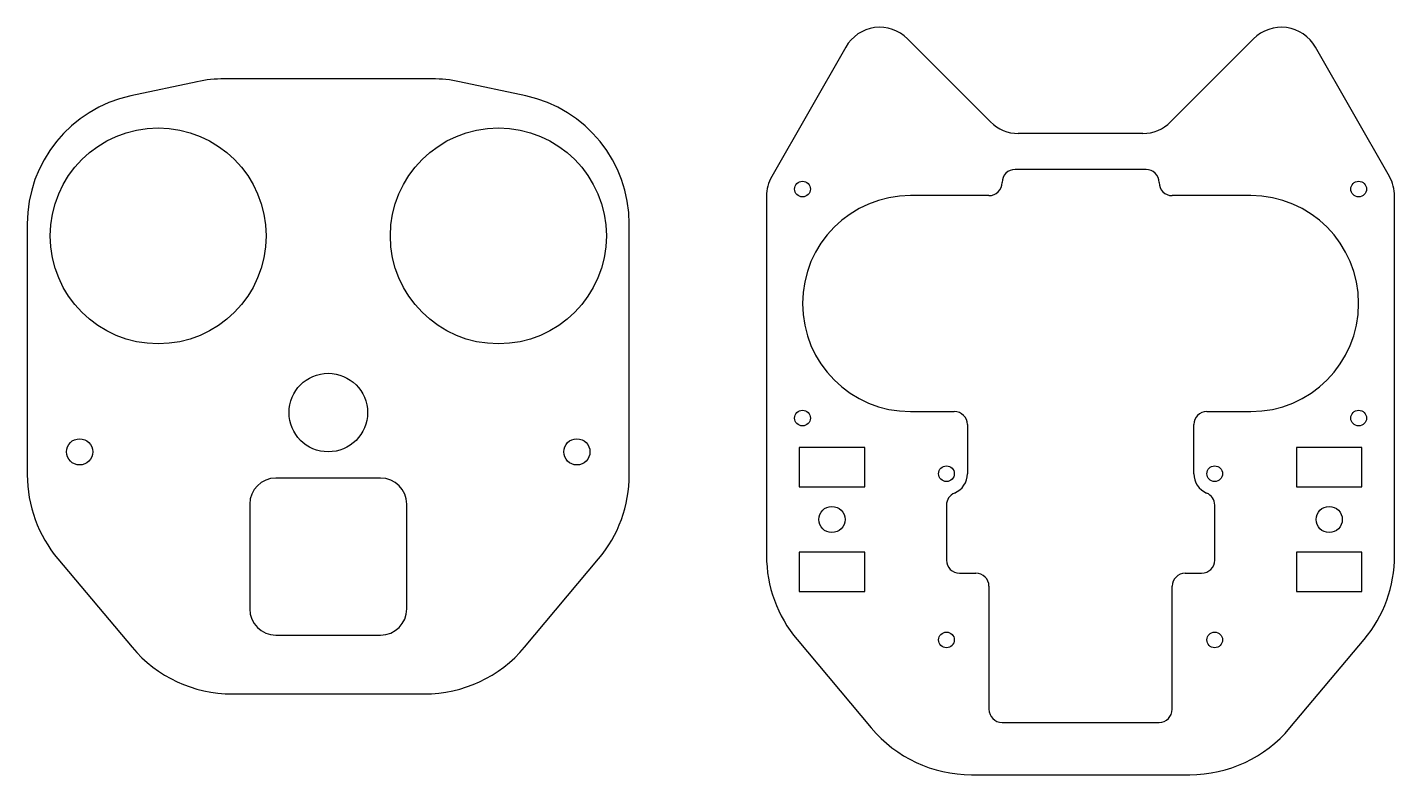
# Model space of a CAD drawing. Header units: inches. Extents: x 6 to 110, y 5 to 62.
import ezdxf

# ---------------------------------------------------------------- set-up
doc = ezdxf.new("R2010")
doc.units = ezdxf.units.IN
doc.header["$MEASUREMENT"] = 0

msp = doc.modelspace()

# ---------------------------------------------------------------- linework, layer by layer
at = {"color": 7, "linetype": 'Continuous', "lineweight": 25}
for p, q in [((79.31, 54.69), (72.97, 61.04)), ((99.41, 61.04), (93.07, 54.69)), ((68.24, 60.4), (62.59, 50.51)), ((109.8, 50.51), (104.14, 60.4)), ((18.67, 57.76), (13.61, 56.68)), ((36.64, 57.98), (20.76, 57.98)), ((43.8, 56.68), (38.74, 57.76)), ((90.95, 53.81), (81.43, 53.81)), ((91.19, 51.06), (81.19, 51.06)), ((62.19, 49.02), (62.19, 21.56)), ((79.19, 49.06), (73.19, 49.06)), ((99.19, 49.06), (93.19, 49.06)), ((110.19, 21.56), (110.19, 49.02)), ((5.7, 46.9), (5.7, 27.73)), ((51.7, 27.73), (51.7, 46.9)), ((73.19, 32.56), (76.54, 32.56)), ((95.84, 32.56), (99.19, 32.56)), ((77.54, 31.56), (77.54, 27.81)), ((94.84, 27.81), (94.84, 31.56)), ((64.69, 29.81), (64.69, 26.81)), ((69.69, 29.81), (64.69, 29.81)), ((69.69, 26.81), (69.69, 29.81)), ((107.69, 29.81), (102.69, 29.81)), ((102.69, 29.81), (102.69, 26.81)), ((107.69, 26.81), (107.69, 29.81)), ((32.7, 27.48), (24.7, 27.48)), ((64.69, 26.81), (69.69, 26.81)), ((102.69, 26.81), (107.69, 26.81)), ((22.7, 25.48), (22.7, 17.48)), ((34.7, 17.48), (34.7, 25.48)), ((75.94, 25.41), (75.94, 21.21)), ((96.44, 21.21), (96.44, 25.41)), ((8.04, 21.3), (13.71, 14.55)), ((43.7, 14.55), (49.36, 21.3)), ((69.69, 21.81), (64.69, 21.81)), ((64.69, 21.81), (64.69, 18.81)), ((69.69, 18.81), (69.69, 21.81)), ((107.69, 21.81), (102.69, 21.81)), ((102.69, 21.81), (102.69, 18.81)), ((107.69, 18.81), (107.69, 21.81)), ((76.94, 20.21), (78.19, 20.21)), ((94.19, 20.21), (95.44, 20.21)), ((64.69, 18.81), (69.69, 18.81)), ((79.19, 19.21), (79.19, 9.81)), ((93.19, 9.81), (93.19, 19.21)), ((102.69, 18.81), (107.69, 18.81)), ((24.7, 15.48), (32.7, 15.48)), ((64.53, 15.14), (70.19, 8.39)), ((102.19, 8.39), (107.85, 15.14)), ((21.37, 10.98), (36.04, 10.98)), ((80.19, 8.81), (92.19, 8.81)), ((77.85, 4.81), (94.53, 4.81))]:
    msp.add_line(p, q, dxfattribs=at)
for centre, radius in [((15.7, 45.98), 8.25), ((41.7, 45.98), 8.25), ((64.94, 49.56), 0.6), ((107.44, 49.56), 0.6), ((28.7, 32.48), 3), ((64.94, 32.06), 0.6), ((107.44, 32.06), 0.6), ((9.7, 29.48), 1), ((47.7, 29.48), 1), ((75.94, 27.81), 0.6), ((96.44, 27.81), 0.6), ((67.19, 24.31), 1), ((105.19, 24.31), 1), ((75.94, 15.11), 0.6), ((96.44, 15.11), 0.6)]:
    msp.add_circle(centre, radius, dxfattribs=at)
for centre, radius, start, end in [((70.85, 58.92), 3, 45, 150.2551), ((101.53, 58.92), 3, 29.7449, 135), ((20.76, 47.98), 10, 90, 102.0948), ((36.64, 47.98), 10, 77.9052, 90), ((15.7, 46.9), 10, 102.0948, 180), ((41.7, 46.9), 10, 0, 77.9052), ((81.43, 56.81), 3, 225, 270), ((90.95, 56.81), 3, 270, 315), ((65.19, 49.02), 3, 150.2551, 180), ((81.19, 50.06), 1, 90, 180), ((91.19, 50.06), 1, 0, 90), ((107.19, 49.02), 3, 0, 29.7449), ((79.19, 50.06), 1, 270, 0), ((93.19, 50.06), 1, 180, 270), ((73.19, 40.81), 8.25, 90, 270), ((99.19, 40.81), 8.25, 270, 90), ((76.54, 31.56), 1, 0, 90), ((95.84, 31.56), 1, 90, 180), ((15.7, 27.73), 10, 180, 220), ((24.7, 25.48), 2, 90, 180), ((32.7, 25.48), 2, 0, 90), ((41.7, 27.73), 10, 320, 0), ((75.94, 27.81), 1.6, 292.6199, 0), ((96.44, 27.81), 1.6, 180, 247.3801), ((76.94, 25.41), 1, 112.6199, 180), ((95.44, 25.41), 1, 0, 67.3801), ((72.19, 21.56), 10, 180, 220), ((76.94, 21.21), 1, 180, 270), ((95.44, 21.21), 1, 270, 0), ((100.19, 21.56), 10, 320, 0), ((78.19, 19.21), 1, 0, 90), ((94.19, 19.21), 1, 90, 180), ((24.7, 17.48), 2, 180, 270), ((32.7, 17.48), 2, 270, 0), ((21.37, 20.98), 10, 220, 270), ((36.04, 20.98), 10, 270, 320), ((80.19, 9.81), 1, 180, 270), ((92.19, 9.81), 1, 270, 0), ((77.85, 14.81), 10, 220, 270), ((94.53, 14.81), 10, 270, 320)]:
    msp.add_arc(centre, radius, start, end, dxfattribs=at)

doc.saveas('drawing.dxf')
